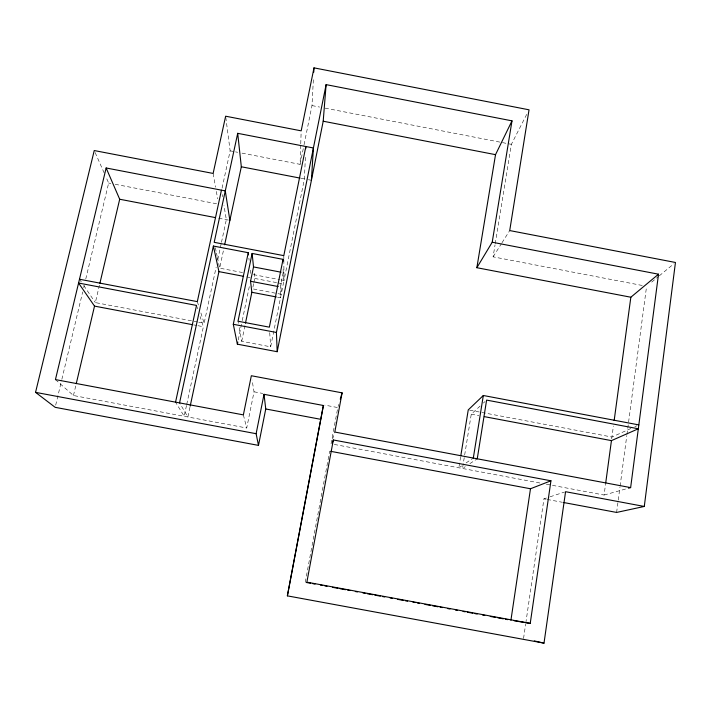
<?xml version="1.0" encoding="UTF-8"?>
<svg xmlns="http://www.w3.org/2000/svg" width="711" height="711" viewBox="0 0 711 711"><rect width="100%" height="100%" fill="white"/><g stroke="black" fill="none" stroke-linecap="round" stroke-linejoin="round"><path stroke-width="0.53" stroke-dasharray="3.56 2.67" d="M241.98 153.123L300.086 164.348L300.717 144.893M300.753 143.809L301.144 131.917M305.366 157.318L304.406 178.932L284 280.445L280.729 279.823M304.05 144.76L311.987 105.584L313.427 78.637M616.606 512.435L619.956 487.195M620.099 486.093L626.8 435.603M626.942 434.501L646.592 286.311M546.35 484.209L604.083 495.034L605.55 484.147M611.682 438.829L613.415 426.022M523.554 638.434L525.642 624.142M525.802 623.049L543.951 498.838L549.096 497.14M460.621 456.871L458.844 467.794L461.555 465.972M642.237 285.475L493.105 256.84L495.052 244.833M495.229 243.74L511.369 144.342L527.02 113.76M480.147 406.025L471.269 414.175L462.488 468.478L465.261 466.665M305.241 582.282L329.691 451.138M331.059 443.833L337.814 407.572L324.758 405.119M55.44 379.594L73.455 395.52L246.717 428.013L254.04 391.805L252.058 380.021M300.086 164.348L303.837 145.844M283.191 272.597L280.303 286.942L280.525 297.749L277.334 297.145M239.18 327.567L241.722 341.324L270.66 346.808L283.307 283.893L283.129 267.078M238.256 339.894L242.033 321.683M242.255 320.617L249.801 284.196M241.722 341.324L245.242 324.269M253.64 283.636L252.565 288.826L281.218 294.283L281.023 283.351M253.854 282.596L254.716 278.445L254.174 273.211M186.495 405.501L184.185 416.291L175.555 402.15M186.726 404.417L203.382 326.731L200.102 316.582M198.698 322.181L204.137 323.212L216.153 267.132M217.779 259.586L221.245 243.411M221.476 242.327L226.329 219.681L223.983 205.47M189.953 407.216L187.873 416.975L179.554 402.906M242.558 272.544L219.663 268.171L223.974 247.988M222.072 188.157L230.142 150.839L225.787 117.288M73.455 395.52L75.988 384.749M197.614 321.967L95.345 302.593L99.656 284.293M55.689 405.172L61.599 380.376M61.857 379.292L82.689 291.945M83.711 287.635L84.227 285.475M85.773 279.005L108.65 183.038L105.948 176.941M338.125 406.523L338.738 404.417M332.624 438.927L334.81 432.057M493.105 256.84L501.406 243.704M502.002 242.762L509.716 230.56M483.373 403.066L484.991 401.582M651.685 282.107L658.475 276.499M659.328 275.797L673.752 263.879M466.078 462.932L473.313 458.062M469.873 463.643L477.25 458.808M630.861 428.493L611.931 437.034L468.247 409.909M634.843 426.698L636.834 425.8M550.127 496.793L564.534 492.039M604.083 495.034L626.391 488.795M334.303 444.437L540.911 483.187M543.951 498.838L546.119 499.246M547.203 499.442L562.383 502.286M193.588 324.874L196.849 325.496M197.942 325.7L203.382 326.731M471.269 414.175L478.876 415.606M254.04 391.805L262.75 393.441M253.463 274.624L279.636 279.61M246.841 276.943L250.059 277.557M254.716 278.445L276.952 282.685M278.01 282.889L283.307 283.893M301.144 178.301L307.41 179.51M308.405 179.705L311.409 180.283M108.65 183.038L110.827 183.456M115.182 184.291L218.606 204.146M218.712 218.224L229.875 220.366M311.987 105.584L319.612 107.068M325.06 108.125L511.369 144.342M230.142 150.839L234.452 151.665M235.528 151.878L237.678 152.296M79.481 279.245L81.312 281.938M83.756 285.529L95.345 302.593M95.141 152.572L104.153 172.88M196.503 305.419L198.138 310.494M197.32 301.624L198.947 306.761M200.893 312.929L204.137 323.212M243.366 414.886L246.717 428.013M215.335 247.712L216.242 252.023M216.473 253.098L217.157 256.333M217.379 257.409L219.663 268.171M238.016 321.221L238.407 323.336M213.122 173.44L215.584 187.206M216.34 191.437L217.664 198.849M222.179 194.53L222.534 196.716M248.877 258.155L249.126 260.333M250.254 270.136L250.636 273.406M269.718 332.624L270.66 346.808M283.805 255.64L283.831 258.875M283.84 259.95L284 280.445"/><path stroke-width="1.07" d="M305.757 148.67L305.846 146.51L283.805 255.64L214.189 242.327L237.705 133.33L313.409 147.977L311.409 180.283M313.764 72.166L313.995 67.856L529.037 109.814L509.716 230.56L675.45 262.475L644.282 506.454L616.606 512.435L563.467 502.49M179.554 402.906L213.389 246.042L248.246 252.707L233.297 324.296L237.367 344.177L277.183 351.714L323.203 121.217L326.109 84.627L512 120.852L492.216 242.22L476.859 267.709L630.844 297.225L658.519 274.197L492.216 242.22M628.515 488.199L630.639 487.604L658.519 274.197M605.701 483.062L611.442 440.624L638.327 428.777L486.608 400.097L477.25 458.808M614.162 420.521L630.844 297.225M313.995 67.856L301.18 130.842L225.645 116.204L213.122 173.44L94.243 150.545L35.55 392.356L55.174 407.332L258.484 445.388L256.12 433.701L264.021 394.312L323.389 405.492L287.377 595.862L544.004 643.144L565.565 491.701L644.282 506.454M514.133 620.774L530.228 623.387L550.945 480.787L333.335 439.967L332.339 443.015M510.916 620.259L530.486 488.759L550.945 480.787M473.313 458.062L483.32 395.494L638.833 424.902M460.799 455.778L468.247 409.909L483.32 395.494M476.859 267.709L495.523 154.66L512 120.852M333.335 439.967L306.868 582.158L530.228 623.387M229.875 220.366L225.289 190.895L106.143 167.983L55.44 379.594L243.366 414.886L251.339 375.737L342.107 392.854L334.81 432.057L630.639 487.604M287.377 595.862L323.389 405.492M277.183 351.714L276.419 332.464L326.109 84.627M258.484 445.388L265.754 408.976L264.021 394.312M283.049 259.355L269.353 327.167L238.016 321.221L252.121 253.445L283.049 259.355L283.076 261.559M237.367 344.177L237.812 342.035M245.464 323.203L251.854 292.292L250.548 281.272L253.516 266.936L252.121 253.445M190.184 406.132L218.926 271.62L213.389 246.042M224.649 244.797L241.322 166.774L237.705 133.33M175.555 402.15L196.503 305.419L78.574 283.04L94.519 306.112L192.494 324.669M221.45 190.157L197.32 301.624L79.481 279.245M76.246 383.673L94.519 306.112M99.913 283.218L119.697 199.24L106.143 167.983M340.267 399.164L342.107 392.854M306.334 582.487L310.68 583.287M312.858 583.695L315.035 584.095M320.474 585.1L322.652 585.5M324.829 585.9L327.007 586.308M332.446 587.313L337.885 588.317M340.062 588.717L345.51 589.721M347.688 590.121L349.856 590.521M355.304 591.525L357.482 591.925M362.921 592.93L365.099 593.338M367.276 593.738L372.715 594.743M374.893 595.143L380.332 596.147M382.509 596.547L384.687 596.956M390.126 597.96L392.303 598.36M397.742 599.364L403.181 600.368M405.359 600.768L407.536 601.168M412.975 602.173L415.153 602.572M417.33 602.981L419.508 603.381M424.947 604.386L430.386 605.39M432.564 605.79L438.003 606.794M440.18 607.194L442.358 607.594M447.797 608.607L449.974 609.007M455.422 610.011L457.591 610.411M463.039 611.416L465.216 611.816M467.385 612.215L472.833 613.22M475.01 613.629L477.179 614.028M482.627 615.033L484.804 615.433M490.243 616.437L495.683 617.441M497.86 617.841L503.299 618.846M505.477 619.245L507.654 619.654M35.55 392.356L256.12 433.701M330.784 451.343L530.486 488.759M484.307 416.637L611.442 440.624M265.754 408.976L320.537 419.277M253.516 266.936L281.067 272.197M218.926 271.62L243.624 276.33M250.548 281.272L278.179 286.542M251.854 292.292L276.277 296.94M233.297 324.296L276.419 332.464M241.322 166.774L300.06 178.097M119.697 199.24L215.451 217.602M323.203 121.217L495.523 154.66M534.317 640.913L544.004 643.144M248.246 252.707L248.495 254.885"/></g></svg>
